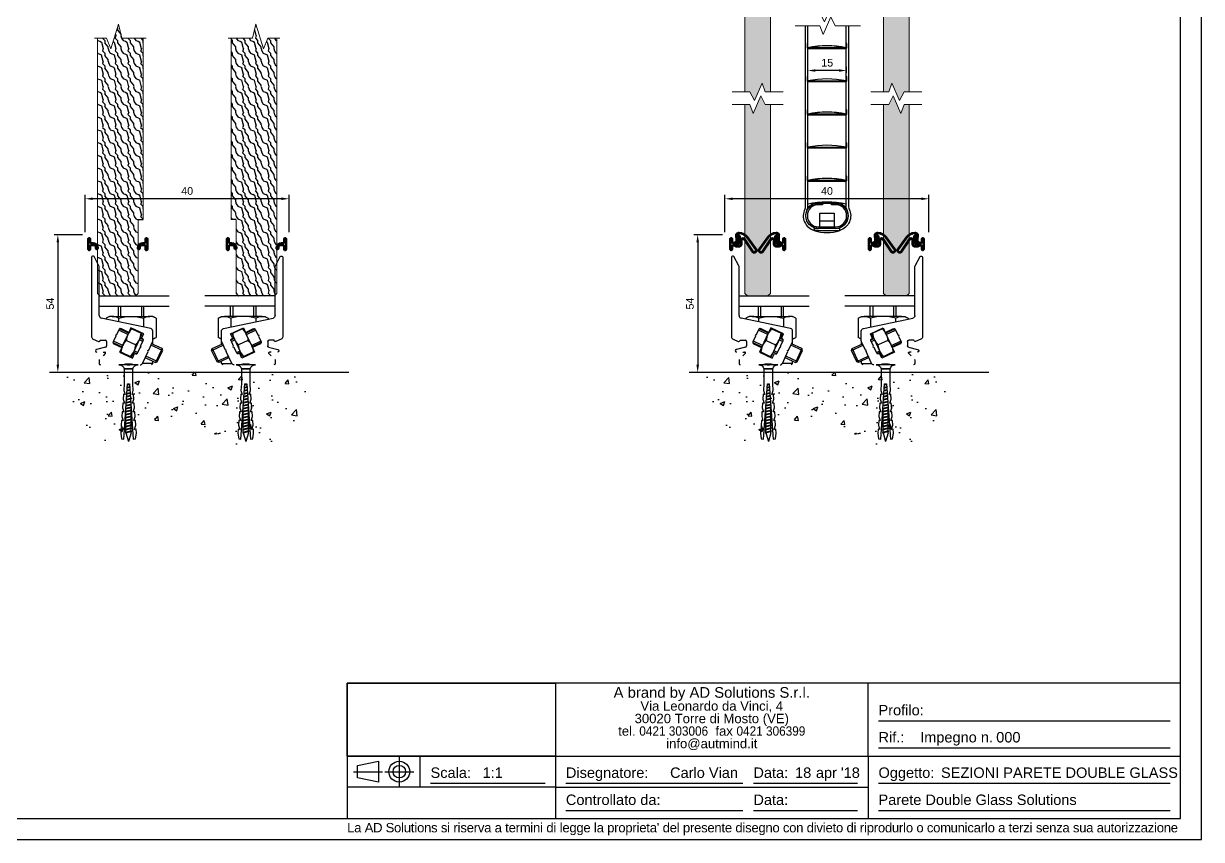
# Model space of a CAD drawing. Header units: millimetres. Extents: x 2270 to 3115, y 1295 to 1889.
# Drawn here: x 2652.9 to 3114.9, y 1295.4 to 1615.2 of the extents above; entities that cross this region are included whole.
import ezdxf

# ---------------------------------------------------------------- set-up
doc = ezdxf.new("R2010")
doc.units = ezdxf.units.MM
for name, color, linetype in [('48800_-_L2315', 7, 'Continuous'), ('48800_-_L3000', 7, 'Continuous'), ('ACCIAIO', 1, 'Continuous'), ('ALLUMINIO', 7, 'Continuous'), ('Blocchi', 7, 'Continuous'), ('FERMAVETRO', 7, 'Continuous'), ('LAMIERA', 3, 'Continuous'), ('PARTENZA_VERTICA', 7, 'Continuous'), ('PLASTICA', 1, 'Continuous'), ('quote', 3, 'Continuous'), ('TESTIQUOTE', 134, 'Continuous'), ('VETRO', 4, 'Continuous')]:
    doc.layers.add(name, color=color, linetype=linetype)
doc.layers.add('GLASS & JOINTS', color=250, linetype='Continuous', lineweight=13)
doc.layers.add('NOTES', color=7, linetype='Continuous', lineweight=15)
doc.layers.add('GLASS HATCH', color=7, linetype='Continuous', true_color=0xb8ffed, transparency=0.5)
doc.styles.get("Standard").update_dxf_attribs({"font": 'arial.ttf'})
doc.dimstyles.new('ISO-25$0', dxfattribs={"dimtxt": 3, "dimasz": 3, "dimexe": 1.5, "dimexo": 1.5, "dimgap": 1.5, "dimtad": 1, "dimtxsty": 'Standard', "dimcen": 2.5, "dimadec": 0, "dimazin": 0, "dimtfac": 1, "dimtmove": 0, "dimatfit": 3, "dimfxl": 1, "dimarcsym": 0})
picture_1 = doc.add_image_def('image1.jpg', size_in_pixel=(2362, 827))
pattern_1 = [(333.4349, (242.8803, 1093.223), (-4.9999958, 5.0000065), [0.67082, -10.50952]), (284.5742, (243.48028, 1092.92305), (-34.9999644584, 135.0000110433), [2.58312, -255.72871]), (252.4744, (244.13028, 1095.42305), (-25.000041342, -79.999984564), [0.996245, -98.62805]), (315, (243.8303, 1094.473), (5.0000015, -2e-15), [1.27279, -5.798275]), (270, (244.7303, 1093.573), (5, -5), [0.95, -4.05]), (309.0939, (244.73028, 1092.62305), (45.000040157, -54.99996955), [2.061555, -101.01609]), (270, (246.0303, 1091.023), (5, -5), [0.6, -4.4]), (287.5256, (246.03028, 1095.42305), (-25.000041342, 79.999984564), [0.996245, -98.62805]), (303.6901, (246.3303, 1094.473), (-5.0000067, 9.9999978), [1.081665, -16.94609]), (339.7751, (246.93028, 1093.57305), (54.999986322, -20.000041678), [1.012425, -100.22986])]

# ---------------------------------------------------------------- blocks, each defined once
blk = doc.blocks.new('A$C76304F1F')
at = {"color": 3, "linetype": 'Continuous'}
for p, q in [((-2.747, 2.7), (0, 2.7)), ((-2.747, 2.3), (0, 2.3)), ((-2.35, 1.9), (-2.481, 1.824)), ((-2.236, 1.9), (-2.35, 1.9)), ((-2.236, 1.9), (-1.5, 1.9)), ((-2, 2.3), (-2, 1.9)), ((-1.908, 2.3), (-1.908, 1.9)), ((-1.5, 1.9), (-0.764, 1.9)), ((-1.092, 2.3), (-1.092, 1.9)), ((-1, 1.9), (-1, 2.3)), ((-0.65, 1.9), (-0.764, 1.9)), ((-0.519, 1.824), (-0.65, 1.9)), ((-2.481, 1.824), (-2.481, 1.796)), ((-1.991, 1.824), (-1.991, 1.691)), ((-1.009, 1.824), (-1.009, 1.483)), ((-0.519, 1.824), (-0.519, 1.076)), ((-0.647, 1.002), (-0.519, 1.076)), ((-0.65, 0.805), (-0.65, 0.92)), ((-0.65, 0.05), (-1.054, 0.05)), ((-0.7, 0), (-0.65, 0.05)), ((-0.65, 0.05), (-0.65, 0.143))]:
    blk.add_line(p, q, dxfattribs=at)
for centre, radius, start, end in [((-2.219, 1.41), 0.49, 92.0046, 122.3796), ((-2.25, 1.42), 0.48, 57.28, 88.3358), ((-0.747, 1.41), 0.49, 92.0046, 122.3796), ((-0.778, 1.42), 0.48, 57.28, 88.3358), ((-0.781, 1.49), 0.49, 285.866, 302.3796)]:
    blk.add_arc(centre, radius, start, end, dxfattribs=at)
for points in [[(-1.991, 1.824), (-1.911, 1.847), (-1.831, 1.866), (-1.667, 1.893), (-1.583, 1.9), (-1.5, 1.9)], [(-1.5, 1.9), (-1.417, 1.9), (-1.335, 1.893), (-1.171, 1.866), (-1.089, 1.847), (-1.009, 1.824)]]:
    blk.add_open_spline(points, degree=3, knots=[0, 0, 0, 0, 0.5, 0.5, 1, 1, 1, 1], dxfattribs=at)
blk = doc.blocks.new('A$C2B203F06')
at = {"color": 3, "linetype": 'Continuous'}
for p, q in [((-0.247, 4.217), (-0.247, 1.096)), ((0.041, 3.882), (-0.153, 4.241)), ((0.053, 1.933), (0.053, 3.835)), ((2.074, 1.422), (0.132, 1.835)), ((0.828, 1.393), (0.725, 1.171)), ((1.201, 1.247), (0.845, 1.413)), ((1.212, 1.27), (0.895, 1.418)), ((1.296, 1.451), (1.212, 1.27)), ((1.326, 1.409), (1.286, 1.428)), ((1.795, 1.219), (1.296, 1.451)), ((1.326, 1.409), (1.699, 1.236)), ((-0.184, 1.003), (0.023, 0.92)), ((0.091, 0.967), (0.291, 0.967)), ((0.699, 1.117), (0.596, 0.895)), ((0.974, 0.759), (0.617, 0.925)), ((0.725, 1.171), (0.685, 1.157)), ((0.685, 1.157), (0.699, 1.117)), ((1.175, 1.192), (0.819, 1.358)), ((0.969, 0.749), (1.18, 1.202)), ((1.115, 0.956), (1.487, 0.783)), ((1.18, 1.202), (1.212, 1.27)), ((1.422, 0.537), (1.633, 0.99)), ((1.758, 0.92), (1.629, 0.98)), ((1.633, 0.99), (1.739, 1.217)), ((1.784, 0.975), (1.655, 1.036)), ((1.676, 0.728), (1.78, 0.95)), ((1.739, 1.217), (1.699, 1.236)), ((1.71, 1.037), (1.795, 1.219)), ((1.756, 1.016), (1.71, 1.037)), ((1.775, 1), (1.731, 1)), ((1.791, 1.221), (1.791, 1.21)), ((2.153, 0.944), (2.153, 1.325)), ((0.303, 0.692), (-0.055, 0.607)), ((0.2, 0.5), (0.265, 0.5)), ((0.341, 0.917), (0.341, 0.741)), ((0.591, 0.87), (0.948, 0.703)), ((0.62, 0.829), (0.937, 0.681)), ((0.937, 0.681), (0.853, 0.499)), ((0.853, 0.499), (1.351, 0.267)), ((0.863, 0.522), (0.904, 0.503)), ((0.904, 0.503), (1.276, 0.33)), ((0.937, 0.681), (0.969, 0.749)), ((1.316, 0.311), (1.422, 0.537)), ((1.401, 0.492), (1.531, 0.431)), ((1.557, 0.487), (1.427, 0.548)), ((1.547, 0.451), (1.651, 0.673)), ((1.651, 0.673), (1.691, 0.688)), ((1.691, 0.688), (1.676, 0.728)), ((1.75, 0.058), (1.968, 0.525)), ((1.954, 0.565), (1.994, 0.58)), ((1.968, 0.525), (1.954, 0.565)), ((1.994, 0.58), (2.144, 0.902)), ((2.535, 0.558), (2.082, 0.769)), ((2.516, 0.634), (2.108, 0.824)), ((2.516, 0.634), (2.262, 0.091)), ((2.328, 0.115), (2.54, 0.568)), ((2.54, 0.568), (2.516, 0.634)), ((0.05, 0.179), (0.05, 0.05)), ((0.29, 0.44), (0.2, 0.35)), ((1.15, 0), (1.25, 0)), ((1.276, 0.33), (1.316, 0.311)), ((1.351, 0.267), (1.436, 0.448)), ((1.436, 0.448), (1.481, 0.427)), ((1.854, 0.281), (2.262, 0.091)), ((2.333, 0.125), (1.88, 0.336)), ((2.262, 0.091), (2.328, 0.115))]:
    blk.add_line(p, q, dxfattribs=at)
for centre, radius, start, end in [((-0.197, 4.217), 0.05, 28.3855, 180), ((0.153, 1.933), 0.1, 180, 258), ((0.874, 1.372), 0.05, 65, 155), ((1.876, 0.868), 0.771, 135.3966, 154.3472), ((2.053, 1.325), 0.1, 0, 78), ((-0.147, 1.096), 0.1, 180, 248.1986), ((0.041, 0.967), 0.05, 248.1986, 0), ((0.291, 0.917), 0.05, 0, 90), ((1.674, 0.408), 0.783, 135.5403, 154.2035), ((1.898, 0.88), 0.787, 155.8445, 174.4117), ((0.938, 1.324), 0.771, 315.3966, 334.3472), ((0.915, 1.313), 0.787, 335.8445, 354.4117), ((1.735, 0.971), 0.05, 335, 65), ((2.053, 0.944), 0.1, 335, 0), ((-0.043, 0.554), 0.0544, 103.3348, 270), ((0.265, 0.465), 0.0354, 315, 90), ((0.291, 0.741), 0.05, 283.3348, 0), ((0.641, 0.874), 0.05, 155, 245), ((1.683, 0.428), 0.783, 155.7893, 174.4669), ((0.718, 0.878), 0.783, 315.5331, 334.2107), ((0.708, 0.858), 0.783, 335.7965, 354.4597), ((0.1, 0.179), 0.05, 135, 180), ((0.1, 0.05), 0.05, 180, 270), ((1.502, 0.472), 0.05, 245, 335), ((1.66, 0.1), 0.1, 270, 335)]:
    blk.add_arc(centre, radius, start, end, dxfattribs=at)
blk.add_open_spline([(1.72, 1.057), (1.699, 1.051), (1.679, 1.046), (1.658, 1.042)], degree=3, dxfattribs=at)
at = {"layer": 'FERMAVETRO', "color": 3, "linetype": 'Continuous'}
blk.add_arc((-0.047, 3.835), 0.1, 0, 28.3855, dxfattribs=at)
blk = doc.blocks.new('48800')
at = {"layer": '48800_-_L3000', "linetype": 'Continuous', "lineweight": 5}
h = blk.add_hatch(dxfattribs=at)
h.set_pattern_fill('LINE', color=3, scale=2, angle=45, style=0)
h.set_pattern_definition([(45, (-6239.775, -3270.2284), (-4.490128, 4.490128), [])])
edge = h.paths.add_edge_path()
edge.add_arc((9.4, 2.41), 0.897, 334.1295, 494.3643)
edge.add_line((8.77, 3.05), (5.44, -1.86))
edge.add_arc((4.92, -1.52), 0.632, 270, 326.6991, ccw=False)
edge.add_arc((5, -1.51), 0.64, 180.3129, 262.8679, ccw=False)
edge.add_line((4.36, -1.52), (4.39, -0.03))
edge.add_arc((3.39, -0.03), 1, 0, 90)
edge.add_line((3.39, 0.97), (2.4, 0.97))
edge.add_arc((2.4, 0.71), 0.253, 90, 120)
edge.add_line((2.27, 0.93), (1.59, 0.54))
edge.add_arc((1.47, 0.76), 0.253, 270, 300, ccw=False)
edge.add_line((1.47, 0.51), (1.01, 0.51))
edge.add_line((1.01, 0.51), (1.01, 0.41))
edge.add_line((1.01, 0.41), (1.47, 0.41))
edge.add_arc((1.47, 0.76), 0.353, 270, 300)
edge.add_line((1.64, 0.45), (2.32, 0.85))
edge.add_arc((2.4, 0.71), 0.153, 90, 120, ccw=False)
edge.add_line((2.4, 0.87), (3.39, 0.87))
edge.add_arc((3.39, -0.03), 0.9, 0.0699, 90, ccw=False)
edge.add_line((4.29, -0.03), (4.26, -1.51))
edge.add_arc((5, -1.51), 0.74, 180.2005, 263.35)
edge.add_arc((4.92, -1.52), 0.732, 269.5118, 326.6433)
edge.add_line((5.53, -1.92), (8.85, 2.99))
edge.add_arc((9.4, 2.41), 0.797, -25.2784, 133.6585, ccw=False)
edge.add_line((10.12, 2.07), (6.71, -2.69))
edge.add_arc((3.54, -0.42), 3.9, 270, 324.4343, ccw=False)
edge.add_line((3.54, -4.32), (3.25, -4.32))
edge.add_arc((3.27, -3.48), 0.839, 196.694, 268.7318, ccw=False)
edge.add_line((2.47, -3.72), (2.5, -1.15))
edge.add_arc((2.15, -1.15), 0.353, 359.8862, 420)
edge.add_line((2.32, -0.85), (1.64, -0.45))
edge.add_arc((1.47, -0.76), 0.353, 60, 90)
edge.add_line((1.47, -0.41), (1.01, -0.41))
edge.add_line((1.01, -0.41), (1.01, -0.51))
edge.add_line((1.01, -0.51), (1.47, -0.51))
edge.add_arc((1.47, -0.76), 0.253, 60, 90, ccw=False)
edge.add_line((1.59, -0.54), (2.27, -0.93))
edge.add_arc((2.15, -1.15), 0.253, 0, 60, ccw=False)
edge.add_line((2.4, -1.15), (2.37, -3.74))
edge.add_arc((3.27, -3.48), 0.939, 195.7327, 268.8012)
edge.add_line((3.25, -4.42), (3.54, -4.42))
edge.add_arc((3.54, -0.42), 4, 270, 324.4343)
edge.add_line((6.8, -2.75), (10.2, 2.02))
at = {"layer": '48800_-_L2315', "color": 3, "linetype": 'Continuous', "lineweight": 50}
for p, q in [((2.37, 0.86), (2.37, 0.81)), ((2.37, 0.38), (2.37, 0.33)), ((3.25, 0.87), (3.25, 0.82)), ((2.37, -0.45), (2.37, -0.5)), ((2.37, -0.81), (2.37, -0.88)), ((3.25, -0.09), (3.25, -0.17)), ((3.25, -3.38), (3.25, -3.43)), ((3.25, -4.27), (3.25, -4.32))]:
    blk.add_line(p, q, dxfattribs=at)
at = {"layer": '48800_-_L3000', "color": 3, "linetype": 'Continuous', "lineweight": 50}
for p, q in [((0, 2.02), (0, -2.02)), ((0.76, 0.63), (0.76, 2.02)), ((1.47, 0.51), (1.01, 0.51)), ((1.01, 0.51), (1.01, 0.41)), ((1.01, 0.41), (1.47, 0.41)), ((1.96, 0.38), (1.01, 0.38)), ((2.27, 0.93), (1.59, 0.54)), ((1.64, 0.45), (2.32, 0.85)), ((2.35, 0.8), (1.7, 0.43)), ((1.7, 0.43), (1.96, 0.43)), ((3.39, 0.97), (2.4, 0.97)), ((2.4, 0.87), (3.39, 0.87)), ((3.39, 0.82), (2.4, 0.82)), ((8.77, 3.05), (5.44, -1.86)), ((5.53, -1.92), (8.85, 2.99)), ((8.88, 2.95), (5.57, -1.95)), ((6.67, -2.66), (10.07, 2.09)), ((10.12, 2.07), (6.71, -2.69)), ((6.8, -2.75), (10.2, 2.02)), ((0.76, -2.02), (0.76, -0.63)), ((1.01, -0.38), (2, -0.38)), ((1.47, -0.41), (1.01, -0.41)), ((1.01, -0.41), (1.01, -0.51)), ((1.01, -0.51), (1.47, -0.51)), ((1.59, -0.54), (2.27, -0.93)), ((2.32, -0.85), (1.64, -0.45)), ((2, -0.43), (1.7, -0.43)), ((1.7, -0.43), (2.35, -0.8)), ((2.4, -1.15), (2.37, -3.74)), ((2.47, -3.72), (2.5, -1.15)), ((2.55, -1.15), (2.52, -3.72)), ((2.95, -3.02), (2.95, -1.38)), ((3, -1.38), (3, -3.02)), ((3.25, -4.27), (3.54, -4.27)), ((3.54, -4.32), (3.25, -4.32)), ((3.25, -4.42), (3.54, -4.42)), ((3.76, -3.02), (3.76, -1.42)), ((3.81, -1.42), (3.81, -3.02)), ((4.21, -1.51), (4.24, -0.03)), ((4.29, -0.03), (4.26, -1.51)), ((4.36, -1.52), (4.39, -0.03))]:
    blk.add_line(p, q, dxfattribs=at)
for centre, radius, start, end in [((0.38, 2.02), 0.379, 0, 180), ((1.01, 0.63), 0.253, 180, 270), ((1.47, 0.76), 0.253, 270, 300), ((1.47, 0.76), 0.353, 270, 300), ((1.96, -1.42), 1.85, 0, 90), ((1.96, -1.42), 1.8, 0, 90), ((2.4, 0.71), 0.253, 90, 120), ((2.4, 0.71), 0.153, 90, 120), ((2.4, 0.71), 0.103, 90, 120), ((3.39, -0.03), 1, 0, 90), ((3.39, -0.03), 0.9, 0.0699, 90), ((3.39, -0.03), 0.85, 0.1094, 90), ((9.4, 2.41), 0.897, 334.1295, 134.3643), ((9.4, 2.41), 0.797, 334.7216, 133.6585), ((9.4, 2.41), 0.747, 335.0614, 133.2533), ((0.38, -2.02), 0.379, 180, 0), ((1.01, -0.63), 0.253, 90, 180), ((1.47, -0.76), 0.353, 60, 90), ((1.47, -0.76), 0.253, 60, 90), ((2, -1.38), 1, 0, 90), ((2, -1.38), 0.95, 0, 90), ((2.15, -1.15), 0.253, 0, 60), ((2.15, -1.15), 0.353, 359.8862, 60), ((2.15, -1.15), 0.403, 359.846, 60), ((3.27, -3.48), 0.939, 195.7327, 268.8012), ((3.27, -3.48), 0.839, 196.694, 268.7318), ((3.27, -3.48), 0.789, 197.2424, 268.6922), ((3.38, -3.02), 0.429, 180, 0), ((3.38, -3.02), 0.379, 180, 0), ((3.54, -0.42), 3.85, 270, 324.4343), ((3.54, -0.42), 3.9, 270, 324.4343), ((3.54, -0.42), 4, 270, 324.4343), ((5, -1.51), 0.79, 180.1525, 263.5452), ((5, -1.51), 0.74, 180.2005, 263.35), ((5, -1.51), 0.64, 180.3129, 262.8679), ((4.92, -1.52), 0.732, 269.5118, 326.6433), ((4.92, -1.52), 0.782, 269.3145, 326.6195), ((4.92, -1.52), 0.632, 270, 326.6991)]:
    blk.add_arc(centre, radius, start, end, dxfattribs=at)
at = {"layer": 'PARTENZA_VERTICA', "color": 3, "linetype": 'Continuous', "lineweight": 50}
for p, q in [((2.2, 0.72), (2.2, 0.77)), ((2.2, 0.36), (2.2, 0.41)), ((2.2, -0.45), (2.2, -0.4)), ((2.2, -0.77), (2.2, -0.72))]:
    blk.add_line(p, q, dxfattribs=at)
blk = doc.blocks.new('tassello')
at = {"color": 3}
blk.add_lwpolyline([(3, 0), (-3, 0, -0.340122), (-1.38, -1.25), (1.38, -1.25, -0.340122)], format="xyb", close=True, dxfattribs=at)
blk.add_lwpolyline([(1.87, 0, 0.133333), (-1.88, 0)], format="xyb", dxfattribs=at)
blk.add_lwpolyline([(1.38, -1.25), (-1.38, -1.25), (-1.38, -6), (-1.51, -8), (-1.1, -9.28), (-1.6, -9.24), (-1.71, -10.74), (-1.29, -12.02), (-1.79, -11.99), (-1.9, -13.48), (-1.49, -14.76), (-1.99, -14.73), (-2.09, -16.23), (-1.68, -17.51), (-2.18, -17.47), (-2.28, -18.97), (-1.87, -20.25), (-2.37, -20.22), (-2.46, -21.46), (-2.2, -23.23), (-1.51, -23.28), (-0.3, -6), (0.3, -6), (1.51, -23.28), (2.2, -23.23), (2.46, -21.46), (2.37, -20.22), (1.87, -20.25), (2.28, -18.97), (2.18, -17.47), (1.68, -17.51), (2.09, -16.23), (1.99, -14.73), (1.49, -14.76), (1.9, -13.48), (1.79, -11.99), (1.29, -12.02), (1.71, -10.74), (1.6, -9.24), (1.1, -9.28), (1.51, -8), (1.38, -6)], close=True, dxfattribs=at)
at = {"color": 8}
for points in [[(0.38, -7.14), (-0.39, -7.32)], [(0.36, -6.93), (-0.38, -7.11)], [(0.31, -6.22), (-0.32, -6.38)], [(0.3, -6.02), (-0.31, -6.17)], [(0.63, -10.79), (-0.65, -11.1)], [(0.62, -10.59), (-0.64, -10.89)], [(0.57, -9.87), (-0.59, -10.16)], [(0.55, -9.67), (-0.57, -9.95)], [(0.5, -8.96), (-0.52, -9.21)], [(0.49, -8.76), (-0.51, -9)], [(0.44, -8.05), (-0.46, -8.27)], [(0.43, -7.85), (-0.44, -8.06)], [(0.89, -14.44), (-0.92, -14.88)], [(0.87, -14.24), (-0.9, -14.67)], [(0.82, -13.53), (-0.85, -13.94)], [(0.81, -13.32), (-0.84, -13.73)], [(-0.82, -13.72), (-0.82, -13.55)], [(-0.82, -14.65), (-0.82, -13.93)], [(0.76, -12.61), (-0.79, -12.99)], [(0.75, -12.41), (-0.77, -12.78)], [(0.7, -11.7), (-0.72, -12.05)], [(0.68, -11.5), (-0.71, -11.84)], [(0.83, -14.25), (0.83, -13.55)], [(0.83, -15.18), (0.83, -14.45)], [(0.92, -15.36), (-0.93, -15.81)], [(0.92, -16.29), (-0.93, -16.74)], [(0.92, -17.22), (-0.93, -17.67)], [(0.92, -18.14), (-0.93, -18.6)], [(0.92, -15.15), (-0.93, -15.61)], [(0.92, -16.08), (-0.93, -16.53)], [(0.92, -17.01), (-0.93, -17.46)], [(0.92, -17.94), (-0.93, -18.39)], [(-0.82, -15.58), (-0.82, -14.86)], [(-0.82, -16.51), (-0.82, -15.79)], [(-0.82, -17.44), (-0.82, -16.72)], [(-0.82, -18.37), (-0.82, -17.64)], [(0.83, -16.11), (0.83, -15.38)], [(0.83, -17.03), (0.83, -16.31)], [(0.83, -17.96), (0.83, -17.24)], [(0.83, -18.89), (0.83, -18.17)], [(0.92, -19.07), (-0.93, -19.53)], [(0.92, -20), (-0.93, -20.45)], [(0.92, -20.93), (-0.93, -21.38)], [(0.92, -18.87), (-0.93, -19.32)], [(0.92, -19.8), (-0.93, -20.25)], [(0.92, -20.72), (-0.93, -21.18)], [(-0.82, -19.3), (-0.82, -18.57)], [(-0.82, -20.22), (-0.82, -19.5)], [(-0.82, -21.15), (-0.82, -20.43)], [(-0.8, -21.35), (0, -24.04)], [(0.83, -21.29), (0, -24.04)], [(0.83, -19.82), (0.83, -19.1)], [(0.83, -20.75), (0.83, -20.03)], [(0.83, -21.29), (0.83, -20.95)]]:
    blk.add_lwpolyline(points, dxfattribs=at)
for points in [[(-0.93, -15.61, 0.243659), (-0.93, -15.81)], [(-0.93, -16.53, 0.243659), (-0.93, -16.74)], [(-0.93, -17.46, 0.243659), (-0.93, -17.67)], [(-0.93, -18.39, 0.243659), (-0.93, -18.6)], [(0.92, -15.36, 0.243659), (0.92, -15.15)], [(0.92, -16.29, 0.243659), (0.92, -16.08)], [(0.92, -17.22, 0.243659), (0.92, -17.01)], [(0.92, -18.14, 0.243659), (0.92, -17.94)], [(-0.93, -19.32, 0.243659), (-0.93, -19.53)], [(-0.93, -20.25, 0.243659), (-0.93, -20.45)], [(-0.93, -21.18, 0.243659), (-0.93, -21.38)], [(0.92, -19.07, 0.243659), (0.92, -18.87)], [(0.92, -20, 0.243659), (0.92, -19.8)], [(0.92, -20.93, 0.243659), (0.92, -20.72)]]:
    blk.add_lwpolyline(points, format="xyb", dxfattribs=at)
blk = doc.blocks.new('TAPPO-TERILENE-FUNE-FIANCO')
at = {"layer": 'PLASTICA'}
for p, q in [((-2.8, 3), (2.8, 3)), ((5, -0.8), (5, 0))]:
    blk.add_line(p, q, dxfattribs=at)
blk.add_lwpolyline([(-2.8, 0), (-2.8, 6), (2.8, 6), (2.8, 0)], dxfattribs=at)
blk.add_lwpolyline([(-5, -0.8), (5, -0.8), (5, 0), (-5, 0), (-5, -0.8, 0.171573), (5, -0.8)], format="xyb", dxfattribs=at)
blk = doc.blocks.new('cassonetto veneziana')
at = {"layer": 'ALLUMINIO'}
for p, q in [((-12.5, -11), (-12.5, 11)), ((-11.5, -11), (-11.5, 11)), ((-10.5, 10), (-10.5, 11)), ((-9.5, 10), (-10.5, 10)), ((-9.5, 11), (-9.5, 10)), ((9.5, 11), (9.5, 10)), ((9.5, 10), (10.5, 10)), ((10.5, 10), (10.5, 11)), ((11.5, 11), (11.5, -11)), ((12.5, -11), (12.5, 11)), ((11, -11.5), (-11, -11.5)), ((11, -12.5), (-11, -12.5))]:
    blk.add_line(p, q, dxfattribs=at)
for centre, radius, start, end in [((-11, 11), 1.5, 0, 180), ((-11, 11), 0.5, 0, 180), ((11, 11), 1.5, 0, 180), ((11, 11), 0.5, 0, 180), ((-11, -11), 1.5, 180, 270), ((-11, -11), 0.5, 180, 270), ((11, -11), 1.5, 270, 0), ((11, -11), 0.5, 270, 0)]:
    blk.add_arc(centre, radius, start, end, dxfattribs=at)
blk = doc.blocks.new('veneziana 15mm')
at = {"layer": 'ACCIAIO'}
for points in [[(7.5, -33.52), (7.46, -33.69, 0.108756), (-7.46, -33.69), (-7.5, -33.52, -0.108756)], [(7.5, -46.52), (7.46, -46.69, 0.108756), (-7.46, -46.69), (-7.5, -46.52, -0.108756)], [(7.5, -59.52), (7.46, -59.69, 0.108756), (-7.46, -59.69), (-7.5, -59.52, -0.108756)], [(7.5, -72.52), (7.46, -72.69, 0.108756), (-7.46, -72.69), (-7.5, -72.52, -0.108756)], [(7.5, -91.61), (7.46, -91.78, 0.108756), (-7.46, -91.78), (-7.5, -91.61, -0.108756)], [(7.5, -104.61), (7.46, -104.78, 0.108756), (-7.46, -104.78), (-7.5, -104.61, -0.108756)], [(7.5, -117.61), (7.46, -117.78, 0.108756), (-7.46, -117.78), (-7.5, -117.61, -0.108756)], [(7.5, -130.61), (7.46, -130.78, 0.108756), (-7.46, -130.78), (-7.5, -130.61, -0.108756)], [(7.5, -143.61), (7.46, -143.78, 0.108756), (-7.46, -143.78), (-7.5, -143.61, -0.108756)], [(7.5, -152.89), (7.46, -153.06, 0.108756), (-7.46, -153.06), (-7.5, -152.89, -0.108756)], [(3.35, -153.24), (1.8, -153.24), (1.8, -152.64), (3.35, -152.64, -1), (3.35, -162.54), (-3.35, -162.54, -1), (-3.35, -152.64), (-1.8, -152.64), (-1.8, -153.24), (-3.35, -153.24, 1), (-3.35, -161.94), (3.35, -161.94, 1)]]:
    blk.add_lwpolyline(points, format="xyb", close=True, dxfattribs=at)
at = {"layer": 'LAMIERA'}
blk.add_lwpolyline([(-1.25, -6.6), (-1.25, -5.75, -0.143954), (-1.05, -5.07, 0.652588), (-1.35, -4.62, 11.730303), (1.35, -4.62, 0.652588), (1.05, -5.07, -0.143954), (1.25, -5.75), (1.25, -6.6)], format="xyb", dxfattribs=at)
blk.add_lwpolyline([(0.95, -6.9), (-0.95, -6.9, -0.414214), (-1.25, -6.6, 0.414214), (-1.55, -6.3), (-2.99, -6.3, 0.131326), (-3.49, -6.43, 3.741657), (3.49, -6.43, 0.131326), (2.99, -6.3), (1.55, -6.3, 0.414214), (1.25, -6.6, -0.414214)], format="xyb", close=True, dxfattribs=at)
blk.add_lwpolyline([(-1.15, -10.5), (-2.31, -12.5), (-1.15, -14.5), (1.15, -14.5), (2.31, -12.5), (1.15, -10.5)], close=True, dxfattribs=at)
for radius in [5, 4.4]:
    blk.add_circle((0, -12.5), radius, dxfattribs=at)
at = {"layer": 'NOTES', "linetype": 'Continuous'}
for points in [[(13.19, -78.09), (3.22, -78.09), (1.97, -74.66), (-1.03, -81.53), (-2.78, -78.09), (-12.43, -78.09)], [(-12.43, -83.09), (-2.78, -83.09), (-1.53, -86.53), (1.47, -79.66), (3.22, -83.09), (13.19, -83.09)]]:
    blk.add_lwpolyline(points, dxfattribs=at)
at = {"layer": 'VETRO'}
for points in [[(-7.5, -78.09), (-7.5, -33.7), (-6, -21.47), (-6, -20.5, 0.033296), (-6.01, -20.37), (-6.94, -13.43, -0.304308), (-3.49, -6.43, -0.131326), (-2.99, -6.3), (-0.5, -6.3, 1), (-0.5, -5.3), (-2.99, -5.3, 0.131326), (-3.99, -5.57, 0.304308), (-7.93, -13.56), (-7, -20.5), (-7, -21.4), (-8.5, -33.63), (-8.5, -78.09)], [(7.5, -78.09), (7.5, -33.7), (6, -21.47), (6, -20.5, -0.033296), (6.01, -20.37), (6.94, -13.43, 0.304308), (3.49, -6.43, 0.131326), (2.99, -6.3), (0.5, -6.3, -1), (0.5, -5.3), (2.99, -5.3, -0.131326), (3.99, -5.57, -0.304308), (7.93, -13.56), (7, -20.5), (7, -21.4), (8.5, -33.63), (8.5, -78.09)], [(-7.78, -32.19, 0.208836), (-7.81, -32.26), (-7.74, -33.86, 0.403041), (-7.49, -34.1), (7.49, -34.1, 0.403041), (7.74, -33.86), (7.81, -32.26, 0.208836), (7.78, -32.19)], [(-8.5, -83.09), (-8.5, -154.12, -0.113602), (-8.7, -154.99, 0.465377), (-5, -163.31), (-5, -162.54), (-3.35, -162.54, -0.553878), (-7.8, -155.43)], [(-7.54, -154.59, 0.040123), (-7.5, -154.12), (-7.5, -83.09)], [(8.5, -83.09), (8.5, -154.12, 0.113602), (8.7, -154.99, -0.465377), (5, -163.31), (5, -162.54), (3.35, -162.54, 0.553878), (7.8, -155.43)], [(7.54, -154.59, -0.040123), (7.5, -154.12), (7.5, -83.09)]]:
    blk.add_lwpolyline(points, format="xyb", dxfattribs=at)
for points in [[(7.5, -33.9, 0.409393), (7.75, -33.65), (7.78, -32.06, 1), (7.58, -32.06), (7.55, -33.65, -0.409393), (7.5, -33.7), (-7.5, -33.7, -0.409393), (-7.55, -33.65), (-7.58, -32.06, 1), (-7.78, -32.06), (-7.75, -33.65, 0.409393), (-7.5, -33.9)], [(7.5, -46.9, 0.409393), (7.75, -46.65), (7.78, -45.06, 1), (7.58, -45.06), (7.55, -46.65, -0.409393), (7.5, -46.7), (-7.5, -46.7, -0.409393), (-7.55, -46.65), (-7.58, -45.06, 1), (-7.78, -45.06), (-7.75, -46.65, 0.409393), (-7.5, -46.9)], [(7.5, -59.9, 0.409393), (7.75, -59.65), (7.78, -58.06, 1), (7.58, -58.06), (7.55, -59.65, -0.409393), (7.5, -59.7), (-7.5, -59.7, -0.409393), (-7.55, -59.65), (-7.58, -58.06, 1), (-7.78, -58.06), (-7.75, -59.65, 0.409393), (-7.5, -59.9)], [(7.5, -72.9, 0.409393), (7.75, -72.65), (7.78, -71.06, 1), (7.58, -71.06), (7.55, -72.65, -0.409393), (7.5, -72.7), (-7.5, -72.7, -0.409393), (-7.55, -72.65), (-7.58, -71.06, 1), (-7.78, -71.06), (-7.75, -72.65, 0.409393), (-7.5, -72.9)], [(7.5, -91.99, 0.409393), (7.75, -91.75), (7.78, -90.15, 1), (7.58, -90.15), (7.55, -91.74, -0.409393), (7.5, -91.79), (-7.5, -91.79, -0.409393), (-7.55, -91.74), (-7.58, -90.15, 1), (-7.78, -90.15), (-7.75, -91.75, 0.409393), (-7.5, -91.99)], [(7.5, -104.99, 0.409393), (7.75, -104.75), (7.78, -103.15, 1), (7.58, -103.15), (7.55, -104.74, -0.409393), (7.5, -104.79), (-7.5, -104.79, -0.409393), (-7.55, -104.74), (-7.58, -103.15, 1), (-7.78, -103.15), (-7.75, -104.75, 0.409393), (-7.5, -104.99)], [(7.5, -117.99, 0.409393), (7.75, -117.75), (7.78, -116.15, 1), (7.58, -116.15), (7.55, -117.74, -0.409393), (7.5, -117.79), (-7.5, -117.79, -0.409393), (-7.55, -117.74), (-7.58, -116.15, 1), (-7.78, -116.15), (-7.75, -117.75, 0.409393), (-7.5, -117.99)], [(7.5, -130.99, 0.409393), (7.75, -130.75), (7.78, -129.15, 1), (7.58, -129.15), (7.55, -130.74, -0.409393), (7.5, -130.79), (-7.5, -130.79, -0.409393), (-7.55, -130.74), (-7.58, -129.15, 1), (-7.78, -129.15), (-7.75, -130.75, 0.409393), (-7.5, -130.99)], [(7.5, -143.99, 0.409393), (7.75, -143.75), (7.78, -142.15, 1), (7.58, -142.15), (7.55, -143.74, -0.409393), (7.5, -143.79), (-7.5, -143.79, -0.409393), (-7.55, -143.74), (-7.58, -142.15, 1), (-7.78, -142.15), (-7.75, -143.75, 0.409393), (-7.5, -143.99)], [(7.8, -155.43, 1), (7.98, -155.34, 0.287233), (3.35, -152.44), (-3.35, -152.44, 0.287233), (-7.98, -155.34, 1), (-7.8, -155.43, -0.287233), (-3.35, -152.64), (3.35, -152.64, -0.287233)]]:
    blk.add_lwpolyline(points, format="xyb", close=True, dxfattribs=at)
at = {"layer": 'Blocchi', "color": 2}
blk.add_blockref('cassonetto veneziana', (0, -12.5), dxfattribs=at)
at = {"layer": 'TESTIQUOTE'}
blk.add_blockref('TAPPO-TERILENE-FUNE-FIANCO', (0, -162.54), dxfattribs=at)
blk = doc.blocks.new('*U24')
at = {"color": 4, "char_height": 5, "attachment_point": 1}
for s, width, insert in [('Profilo:', 21.1789, (5, -10.48)), ('Rif.:', 14.5881, (5, -23.48)), ('\\pxql;Impegno n.', 36.2116, (25, -23.48)), ('\\pxql;000', 152.2634, (61.5, -23.48))]:
    blk.add_mtext_dynamic_manual_height_columns(s, width=width, gutter_width=12.5, heights=[0], dxfattribs=dict(at, insert=insert))
blk = doc.blocks.new('INDICAZIONE')
at = {"color": 6}
for p, q in [((0, 7), (0, -7)), ((-22, 0), (-8, 0)), ((-7, 0), (7, 0))]:
    blk.add_line(p, q, dxfattribs=at)
blk.add_lwpolyline([(-10, 5), (-10, -5), (-20, -3), (-20, 3), (-10, 5)], dxfattribs=at)
for radius in [5, 3]:
    blk.add_circle((0, 0), radius, dxfattribs=at)
blk = doc.blocks.new('*U26')
at = {"color": 6}
for p, q in [((99.96, 30), (99.96, 15)), ((99.96, 15), (0, 15)), ((99.96, 15), (250, 15)), ((99.96, 15), (99.96, 0)), ((250, 15), (250, 0)), ((104.96, 3.94), (189.96, 3.94)), ((194.96, 3.94), (245, 3.94)), ((255, 3.94), (395, 3.94))]:
    blk.add_line(p, q, dxfattribs=at)
at = {"color": 4, "char_height": 5, "attachment_point": 1}
for s, width, insert in [('Oggetto:', 14.5881, (255, 24.52)), ('Controllato da:', 44.8692, (104.96, 11.52)), ('Data:', 14.5881, (194.96, 11.52))]:
    blk.add_mtext_dynamic_manual_height_columns(s, width=width, gutter_width=12.5, heights=[0], dxfattribs=dict(at, insert=insert))
blk = doc.blocks.new('*U27')
at = {"color": 4, "attachment_point": 1}
for s, width, insert, char_height in [('\\pxsm0.8,qc;{\\H0.9945x;A brand by AD Solutions S.r.l.\\P\\H0.88235x;Via Leonardo da Vinci, 4\\P30020 Torre di Mosto (VE)\\Ptel. \\W0.9;0421 303006\\W1;  fax \\W0.9;0421 306399\\W1;\\Pinfo@autmind.it}', 150.0363, (99.96, -1.94), 5.1282), ('Carlo Vian', 152.2634, (154.96, -40.48), 5)]:
    blk.add_mtext_dynamic_manual_height_columns(s, width=width, gutter_width=12.5, heights=[0], dxfattribs=dict(at, insert=insert, char_height=char_height))
at = {"insert": (0, -67.1), "char_height": 4.5, "attachment_point": 1}
blk.add_mtext_dynamic_manual_height_columns("{\\T0.96;\\C4;La AD Solutions si riserva a termini di legge la proprieta' del presente disegno con divieto di riprodurlo o comunicarlo a terzi senza sua autorizzazione}", width=437.3595, gutter_width=12.5, heights=[0], dxfattribs=at)
at = {"color": 6}
image = blk.add_image(picture_1, insert=(0, -35), size_in_units=(99.96, 35), dxfattribs=at)
image.dxf.flags = 7
blk = doc.blocks.new('*U23')
at = {"color": 4, "insert": (65, -40.48), "char_height": 5, "attachment_point": 1}
blk.add_mtext_dynamic_manual_height_columns('1:1', width=29.9637, gutter_width=12.5, heights=[0], dxfattribs=at)
blk = doc.blocks.new('*U22')
at = {"color": 4, "insert": (214.96, -40.48), "char_height": 5, "attachment_point": 1}
blk.add_mtext_dynamic_manual_height_columns('18', width=12.6891, gutter_width=12.5, heights=[0], dxfattribs=at)
blk = doc.blocks.new('*U25')
at = {"color": 4, "insert": (214.96, -40.48), "char_height": 5, "attachment_point": 1}
blk.add_mtext_dynamic_manual_height_columns('\\pxt2;^Iapr', width=27.1768, gutter_width=12.5, heights=[0], dxfattribs=at)
blk = doc.blocks.new('DATA - ANNO')
at = {"color": 4, "insert": (214.96, -40.48), "char_height": 5, "attachment_point": 1}
blk.add_mtext_dynamic_manual_height_columns("\\pxt4,4.2,4.4;^I^I^I'18", width=152.2634, gutter_width=12.5, heights=[0], dxfattribs=at)
blk = doc.blocks.new('Cartiglio A3')
at = {"color": 6}
for points in [[(0, 726.876), (0, 0), (1034.376, 0), (1034.376, 726.876)], [(10, 716.876), (10, 10), (1024.376, 10), (1024.376, 716.876)]]:
    blk.add_lwpolyline(points, close=True, dxfattribs=at)
blk = doc.blocks.new('*U28')
at = {"color": 4, "insert": (0, 7.59), "char_height": 5, "attachment_point": 1}
blk.add_mtext_dynamic_manual_height_columns('\\pxql;Parete Double Glass Solutions', width=152.2634, gutter_width=12.5, heights=[0], dxfattribs=at)
blk = doc.blocks.new('*D44')
at = {"layer": 'Defpoints', "color": 0, "transparency": 16777216}
for p in [(2928.56, 1532.42), (2917.35, 1478.42), (2918.6, 1478.42)]:
    blk.add_point(p, dxfattribs=at)
at = {"layer": 'quote', "color": 0, "lineweight": -2, "transparency": 16777216}
for p, q in [((2927.06, 1532.42), (2915.85, 1532.42)), ((2917.35, 1529.42), (2917.35, 1481.42)), ((2917.1, 1478.42), (2915.85, 1478.42))]:
    blk.add_line(p, q, dxfattribs=at)
at = {"layer": 'quote', "color": 0, "transparency": 16777216}
for points in [[(2916.85, 1529.42), (2917.85, 1529.42), (2917.35, 1532.42)], [(2916.85, 1481.42), (2917.85, 1481.42), (2917.35, 1478.42)]]:
    blk.add_solid(points, dxfattribs=at)
at = {"layer": 'quote', "color": 0, "transparency": 16777216, "insert": (2914.32, 1505.42), "char_height": 3, "attachment_point": 5, "rotation": 90}
blk.add_mtext('54', dxfattribs=at)
blk = doc.blocks.new('*D45')
at = {"layer": 'Defpoints', "color": 0, "transparency": 16777216}
for p in [(2928.06, 1546.51), (2928.06, 1531.92), (3008.06, 1531.92)]:
    blk.add_point(p, dxfattribs=at)
at = {"layer": 'quote', "color": 0, "lineweight": -2, "transparency": 16777216}
for p, q in [((2928.06, 1533.42), (2928.06, 1548.01)), ((3008.06, 1533.42), (3008.06, 1548.01)), ((3005.06, 1546.51), (2931.06, 1546.51))]:
    blk.add_line(p, q, dxfattribs=at)
at = {"layer": 'quote', "color": 0, "transparency": 16777216}
for points in [[(2931.06, 1547.01), (2931.06, 1546.01), (2928.06, 1546.51)], [(3005.06, 1547.01), (3005.06, 1546.01), (3008.06, 1546.51)]]:
    blk.add_solid(points, dxfattribs=at)
at = {"layer": 'quote', "color": 0, "transparency": 16777216, "insert": (2968.06, 1549.55), "char_height": 3, "attachment_point": 5}
blk.add_mtext('40', dxfattribs=at)
blk = doc.blocks.new('*D48')
at = {"layer": 'Defpoints', "color": 0, "transparency": 16777216}
for p in [(2960.56, 1596.78), (2960.56, 1594.38), (2975.74, 1594.38)]:
    blk.add_point(p, dxfattribs=at)
at = {"layer": 'quote', "color": 0, "lineweight": -2, "transparency": 16777216}
for p, q in [((2960.56, 1595.88), (2960.56, 1598.28)), ((2972.74, 1596.78), (2963.56, 1596.78)), ((2975.74, 1595.88), (2975.74, 1598.28))]:
    blk.add_line(p, q, dxfattribs=at)
at = {"layer": 'quote', "color": 0, "transparency": 16777216}
for points in [[(2963.56, 1597.28), (2963.56, 1596.28), (2960.56, 1596.78)], [(2972.74, 1597.28), (2972.74, 1596.28), (2975.74, 1596.78)]]:
    blk.add_solid(points, dxfattribs=at)
at = {"layer": 'quote', "color": 0, "transparency": 16777216, "insert": (2968.15, 1599.81), "char_height": 3, "attachment_point": 5}
blk.add_mtext('15', dxfattribs=at)
blk = doc.blocks.new('*D51')
at = {"layer": 'Defpoints', "color": 0, "transparency": 16777216}
for p in [(2677.61, 1532.42), (2666.39, 1478.42), (2667.64, 1478.42)]:
    blk.add_point(p, dxfattribs=at)
at = {"layer": 'quote', "color": 0, "lineweight": -2, "transparency": 16777216}
for p, q in [((2676.11, 1532.42), (2664.89, 1532.42)), ((2666.39, 1529.42), (2666.39, 1481.42)), ((2666.14, 1478.42), (2664.89, 1478.42))]:
    blk.add_line(p, q, dxfattribs=at)
at = {"layer": 'quote', "color": 0, "transparency": 16777216}
for points in [[(2665.89, 1529.42), (2666.89, 1529.42), (2666.39, 1532.42)], [(2665.89, 1481.42), (2666.89, 1481.42), (2666.39, 1478.42)]]:
    blk.add_solid(points, dxfattribs=at)
at = {"layer": 'quote', "color": 0, "transparency": 16777216, "insert": (2663.37, 1505.42), "char_height": 3, "attachment_point": 5, "rotation": 90}
blk.add_mtext('54', dxfattribs=at)
blk = doc.blocks.new('*D52')
at = {"layer": 'Defpoints', "color": 0, "transparency": 16777216}
for p in [(2677.11, 1546.51), (2677.11, 1531.92), (2757.11, 1531.92)]:
    blk.add_point(p, dxfattribs=at)
at = {"layer": 'quote', "color": 0, "lineweight": -2, "transparency": 16777216}
for p, q in [((2677.11, 1533.42), (2677.11, 1548.01)), ((2757.11, 1533.42), (2757.11, 1548.01)), ((2754.11, 1546.51), (2680.11, 1546.51))]:
    blk.add_line(p, q, dxfattribs=at)
at = {"layer": 'quote', "color": 0, "transparency": 16777216}
for points in [[(2680.11, 1547.01), (2680.11, 1546.01), (2677.11, 1546.51)], [(2754.11, 1547.01), (2754.11, 1546.01), (2757.11, 1546.51)]]:
    blk.add_solid(points, dxfattribs=at)
at = {"layer": 'quote', "color": 0, "transparency": 16777216, "insert": (2717.11, 1549.55), "char_height": 3, "attachment_point": 5}
blk.add_mtext('40', dxfattribs=at)
blk = doc.blocks.new('GUARNIZIONE PANNELLO CIECO')
at = {"layer": '48800_-_L3000', "color": 3, "linetype": 'Continuous', "lineweight": 50}
for p, q in [((-2.02, 0), (2.02, 0)), ((-0.63, -0.76), (-2.02, -0.76)), ((-0.38, -1.96), (-0.38, -1.01)), ((0.38, -1.01), (0.38, -2)), ((2.02, -0.76), (0.63, -0.76)), ((1.38, -3), (1.59, -3)), ((1.59, -3.76), (1.42, -3.76))]:
    blk.add_line(p, q, dxfattribs=at)
for centre, radius, start, end in [((-2.02, -0.38), 0.379, 90, 270), ((-0.63, -1.01), 0.253, 0, 90), ((1.42, -1.96), 1.8, 180, 270), ((0.63, -1.01), 0.253, 90, 180), ((1.38, -2), 1, 180, 270), ((1.59, -3.38), 0.379, 270, 90), ((2.02, -0.38), 0.379, 270, 90)]:
    blk.add_arc(centre, radius, start, end, dxfattribs=at)

msp = doc.modelspace()

# ---------------------------------------------------------------- hatches: boundary and pattern name
h = msp.add_hatch()
h.set_pattern_fill('LEGNO5', color=44, scale=5, pattern_type=2)
h.set_pattern_definition(pattern_1)
h.paths.add_polyline_path([(2681.911, 1509.416), (2682.911, 1508.416), (2696.911, 1508.416), (2697.911, 1509.416), (2697.911, 1538.416), (2699.911, 1538.416), (2699.911, 1609.465), (2691.451, 1609.465), (2690.201, 1615.007), (2687.201, 1605.236), (2685.451, 1609.465), (2681.911, 1609.465)])
h = msp.add_hatch()
h.set_pattern_fill('LEGNO5', color=44, scale=5, pattern_type=2)
h.set_pattern_definition(pattern_1)
h.paths.add_polyline_path([(2752.311, 1609.465), (2748.771, 1609.465), (2747.021, 1605.236), (2744.021, 1615.007), (2742.771, 1609.465), (2734.311, 1609.465), (2734.311, 1538.416), (2736.311, 1538.416), (2736.311, 1509.416), (2737.311, 1508.416), (2751.311, 1508.416), (2752.311, 1509.416)])
h = msp.add_hatch()
h.set_pattern_fill('AR-CONC', color=256, scale=0.1)
h.set_pattern_definition([(50, (232.401, 285.04), (18.21847, -1.59391), [1.905, -20.955]), (355, (232.401, 285.04), (-3.52434, 19.10568), [1.524, -16.76406]), (100.45144, (233.92, 284.907), (14.69412, 17.51178), [1.619, -17.80902]), (46.1842, (232.401, 290.12), (27.1079, -4.20423), [2.8575, -31.4325]), (96.6356, (234.66, 289.77), (23.74041, 24.7426), [2.4285, -26.71356]), (351.1842, (232.401, 290.12), (23.7404, 24.7426), [2.286, -25.14597]), (21, (234.941, 288.85), (15.16144, -10.22652), [1.905, -20.955]), (326, (234.941, 288.85), (6.1802, 18.4188), [1.524, -16.764]), (71.45144, (236.205, 287.998), (21.34164, 8.19228), [1.619, -17.80899]), (37.5, (232.4014, 285.04), (0.30886, 8.455504), [0, -16.5608, 0, -17.018, 0, -16.8275]), (7.5, (232.401, 285.04), (6.681966, 10.018057), [0, -9.7028, 0, -16.1798, 0, -6.4135]), (327.5, (226.737, 285.04), (13.55906, -0.572874), [0, -6.35, 0, -19.812, 0, -26.289]), (317.5, (224.197, 285.04), (14.81292, 2.54265), [0, -8.255, 0, -13.1572, 0, -18.669])])
edge = h.paths.add_edge_path()
edge.add_spline(control_points=[(2717.111, 1458.329), (2729.555, 1456), (2754.576, 1432.055), (2761.712, 1462.821), (2765.329, 1478.416)], knot_values=[66.530225, 66.530225, 66.530225, 66.530225, 101.7331283, 137.9242459, 137.9242459, 137.9242459, 137.9242459], degree=3, periodic=0)
edge.add_line((2765.329, 1478.416), (2717.111, 1478.416))
edge.add_line((2717.111, 1478.416), (2717.111, 1458.329))
edge = h.paths.add_edge_path()
edge.add_line((2717.111, 1478.416), (2668.892, 1478.416))
edge.add_spline(control_points=[(2668.892, 1478.416), (2673.226, 1463.904), (2681.005, 1437.857), (2703.538, 1459.441), (2715.094, 1458.707), (2717.111, 1458.329)], knot_values=[0, 0, 0, 0, 33.8878528, 60.8233097, 66.530225, 66.530225, 66.530225, 66.530225], degree=3, periodic=0)
edge.add_line((2717.111, 1458.329), (2717.111, 1478.416))
h = msp.add_hatch()
h.set_pattern_fill('AR-CONC', color=256, scale=0.1)
h.set_pattern_definition([(50, (483.354, 285.04), (18.21847, -1.59391), [1.905, -20.955]), (355, (483.354, 285.04), (-3.52434, 19.10568), [1.524, -16.76406]), (100.45144, (484.872, 284.907), (14.69412, 17.51178), [1.619, -17.80902]), (46.1842, (483.354, 290.12), (27.1079, -4.20423), [2.8575, -31.4325]), (96.6356, (485.613, 289.77), (23.74041, 24.7426), [2.4285, -26.71356]), (351.1842, (483.354, 290.12), (23.7404, 24.7426), [2.286, -25.14597]), (21, (485.894, 288.85), (15.16144, -10.22652), [1.905, -20.955]), (326, (485.894, 288.85), (6.1802, 18.4188), [1.524, -16.764]), (71.45144, (487.158, 287.998), (21.34164, 8.19228), [1.619, -17.80899]), (37.5, (483.354, 285.04), (0.30886, 8.455504), [0, -16.5608, 0, -17.018, 0, -16.8275]), (7.5, (483.354, 285.04), (6.681966, 10.018057), [0, -9.7028, 0, -16.1798, 0, -6.4135]), (327.5, (477.69, 285.04), (13.55906, -0.572874), [0, -6.35, 0, -19.812, 0, -26.289]), (317.5, (475.15, 285.04), (14.81292, 2.54265), [0, -8.255, 0, -13.1572, 0, -18.669])])
edge = h.paths.add_edge_path()
edge.add_spline(control_points=[(2968.064, 1458.329), (2980.508, 1456), (3005.529, 1432.055), (3012.665, 1462.821), (3016.282, 1478.416)], knot_values=[66.530225, 66.530225, 66.530225, 66.530225, 101.7331283, 137.9242459, 137.9242459, 137.9242459, 137.9242459], degree=3, periodic=0)
edge.add_line((3016.282, 1478.416), (2968.064, 1478.416))
edge.add_line((2968.064, 1478.416), (2968.064, 1458.329))
edge = h.paths.add_edge_path()
edge.add_line((2968.064, 1478.416), (2919.845, 1478.416))
edge.add_spline(control_points=[(2919.845, 1478.416), (2924.179, 1463.904), (2931.957, 1437.857), (2954.491, 1459.441), (2966.046, 1458.707), (2968.064, 1458.329)], knot_values=[0, 0, 0, 0, 33.8878528, 60.8233097, 66.530225, 66.530225, 66.530225, 66.530225], degree=3, periodic=0)
edge.add_line((2968.064, 1458.329), (2968.064, 1478.416))
at = {"layer": 'GLASS HATCH'}
h = msp.add_hatch(color=256, dxfattribs=at)
h.dxf.hatch_style = 1
h.paths.add_polyline_path([(2935.864, 1588.422), (2937.846, 1588.422), (2939.596, 1584.988), (2942.596, 1591.856), (2943.846, 1588.422), (2945.864, 1588.422), (2945.864, 1720.428), (2944.864, 1721.428), (2936.864, 1721.428), (2935.864, 1720.428)])
h = msp.add_hatch(color=256, dxfattribs=at)
h.dxf.hatch_style = 1
h.paths.add_polyline_path([(3000.264, 1720.428), (2999.264, 1721.428), (2991.264, 1721.428), (2990.264, 1720.428), (2990.264, 1588.422), (2992.282, 1588.422), (2993.532, 1591.856), (2996.532, 1584.988), (2998.282, 1588.422), (3000.264, 1588.422)])
h = msp.add_hatch(color=256, dxfattribs=at)
h.dxf.hatch_style = 1
h.paths.add_polyline_path([(2935.864, 1509.416), (2936.864, 1508.416), (2944.864, 1508.416), (2945.864, 1509.416), (2945.864, 1583.422), (2943.846, 1583.422), (2942.096, 1586.856), (2939.096, 1579.988), (2937.846, 1583.422), (2935.864, 1583.422)])
h.paths.add_polyline_path([(2934.47, 1530.232), (2934.471, 1530.196, -0.3927243), (2935.031, 1530.863, -0.2452657), (2935.549, 1530.593), (2935.761, 1530.28, 0.3975347), (2935.024, 1530.963, 0.4225231)], flags=17)
h.paths.add_polyline_path([(2949.132, 1532.188), (2949.147, 1532.439, 0.3247474), (2948.363, 1533.037), (2948.363, 1532.987, -0.4107119)], flags=17)
h = msp.add_hatch(color=256, dxfattribs=at)
h.dxf.hatch_style = 1
h.paths.add_polyline_path([(3000.264, 1509.416), (2999.264, 1508.416), (2991.264, 1508.416), (2990.264, 1509.416), (2990.264, 1583.422), (2992.282, 1583.422), (2994.032, 1586.856), (2997.032, 1579.988), (2998.282, 1583.422), (3000.264, 1583.422)])
h.paths.add_polyline_path([(3001.657, 1530.232), (3001.657, 1530.196, 0.3927243), (3001.097, 1530.863, 0.2452657), (3000.579, 1530.593), (3000.367, 1530.28, -0.3975347), (3001.103, 1530.963, -0.4225231)], flags=17)
h.paths.add_polyline_path([(2986.996, 1532.188), (2986.981, 1532.439, -0.3247474), (2987.765, 1533.037), (2987.765, 1532.987, 0.4107119)], flags=17)

# ---------------------------------------------------------------- linework, layer by layer
at = {"color": 44}
for p, q in [((2697.911, 1538.416), (2699.911, 1538.416)), ((2736.311, 1538.416), (2734.311, 1538.416))]:
    msp.add_line(p, q, dxfattribs=at)
for p, q in [((2780.533, 1478.416), (2663.102, 1478.416)), ((3031.486, 1478.416), (2914.055, 1478.416))]:
    msp.add_line(p, q)
at = {"color": 6}
for p, q in [((2984.184, 1328.063), (2984.184, 1356.665)), ((2988.27, 1341.906), (3102.677, 1341.906)), ((2988.27, 1331.282), (3102.677, 1331.282)), ((2779.885, 1328.063), (2984.184, 1328.063)), ((2808.487, 1315.805), (2808.487, 1328.063)), ((2984.184, 1328.063), (3106.763, 1328.063)), ((2984.184, 1328.063), (2984.184, 1315.805)), ((2812.573, 1317.39), (2857.489, 1317.39)), ((2865.661, 1317.39), (2935.123, 1317.39)), ((2939.209, 1317.39), (2980.098, 1317.39)), ((2988.27, 1317.39), (3102.677, 1317.39))]:
    msp.add_line(p, q, dxfattribs=at)
msp.add_lwpolyline([(3106.763, 1356.665), (2779.885, 1356.665), (2779.885, 1303.547), (3106.763, 1303.547)], close=True, dxfattribs=at)
at = {"layer": 'GLASS & JOINTS', "color": 44}
for p, q in [((2699.911, 1538.416), (2699.911, 1609.465)), ((2734.311, 1538.416), (2734.311, 1609.465))]:
    msp.add_line(p, q, dxfattribs=at)
at = {"layer": 'GLASS & JOINTS'}
for points in [[(2945.864, 1588.422), (2945.864, 1720.428), (2944.864, 1721.428), (2936.864, 1721.428), (2935.864, 1720.428), (2935.864, 1588.422)], [(2990.264, 1588.422), (2990.264, 1720.428), (2991.264, 1721.428), (2999.264, 1721.428), (3000.264, 1720.428), (3000.264, 1588.422)], [(2950.846, 1588.422), (2943.846, 1588.422), (2942.596, 1591.856), (2939.596, 1584.988), (2937.846, 1588.422), (2930.846, 1588.422)], [(2985.282, 1588.422), (2992.282, 1588.422), (2993.532, 1591.856), (2996.532, 1584.988), (2998.282, 1588.422), (3005.282, 1588.422)], [(2930.846, 1583.422), (2937.846, 1583.422), (2939.096, 1579.988), (2942.096, 1586.856), (2943.846, 1583.422), (2950.846, 1583.422)], [(3005.282, 1583.422), (2998.282, 1583.422), (2997.032, 1579.988), (2994.032, 1586.856), (2992.282, 1583.422), (2985.282, 1583.422)], [(2945.864, 1583.422), (2945.864, 1509.416), (2944.864, 1508.416), (2936.864, 1508.416), (2935.864, 1509.416), (2935.864, 1583.422)], [(2945.864, 1583.422), (2945.864, 1509.416), (2944.864, 1508.416), (2936.864, 1508.416), (2935.864, 1509.416), (2935.864, 1583.422)], [(2990.264, 1583.422), (2990.264, 1509.416), (2991.264, 1508.416), (2999.264, 1508.416), (3000.264, 1509.416), (3000.264, 1583.422)], [(3000.264, 1583.422), (3000.264, 1509.416), (2999.264, 1508.416), (2991.264, 1508.416), (2990.264, 1509.416), (2990.264, 1583.422)]]:
    msp.add_lwpolyline(points, dxfattribs=at)
at = {"layer": 'GLASS & JOINTS', "color": 44}
for points in [[(2681.911, 1609.465), (2681.911, 1509.416), (2682.911, 1508.416), (2696.911, 1508.416), (2697.911, 1509.416), (2697.911, 1538.416)], [(2752.311, 1609.465), (2752.311, 1509.416), (2751.311, 1508.416), (2737.311, 1508.416), (2736.311, 1509.416), (2736.311, 1538.416)]]:
    msp.add_lwpolyline(points, dxfattribs=at)
at = {"layer": 'NOTES', "color": 44, "linetype": 'Continuous'}
for points in [[(2700.999, 1609.465), (2691.451, 1609.465), (2690.201, 1615.007), (2687.201, 1605.236), (2685.451, 1609.465), (2680.823, 1609.465)], [(2733.223, 1609.465), (2742.771, 1609.465), (2744.021, 1615.007), (2747.021, 1605.236), (2748.771, 1609.465), (2753.399, 1609.465)]]:
    msp.add_lwpolyline(points, dxfattribs=at)

# ---------------------------------------------------------------- block references
at = {"xscale": 0.8171957802981612, "yscale": 0.8171957802981612, "zscale": 0.8171957802981612}
for name, p in [('Cartiglio A3', (2269.648, 1295.375)), ('*U27', (2779.885, 1356.665)), ('*U26', (2779.885, 1303.547)), ('INDICAZIONE', (2800.315, 1321.934)), ('*U23', (2779.885, 1356.665)), ('*U22', (2779.885, 1356.665)), ('*U25', (2779.885, 1356.665)), ('DATA - ANNO', (2779.885, 1356.665)), ('*U28', (2988.27, 1306.766))]:
    msp.add_blockref(name, p, dxfattribs=at)
at = {"xscale": -1}
for name, p, rotation in [('GUARNIZIONE PANNELLO CIECO', (2678.311, 1528.716), 90), ('GUARNIZIONE PANNELLO CIECO', (2732.711, 1528.716), 90), ('48800', (2930.114, 1528.716), 180), ('48800', (2984.514, 1528.716), 180)]:
    msp.add_blockref(name, p, dxfattribs=dict(at, rotation=rotation))
for name, p, rotation in [('GUARNIZIONE PANNELLO CIECO', (2701.511, 1528.716), 270), ('GUARNIZIONE PANNELLO CIECO', (2755.911, 1528.716), 270), ('48800', (2951.613, 1528.716), 180), ('48800', (3006.013, 1528.716), 180)]:
    msp.add_blockref(name, p, dxfattribs=dict(rotation=rotation))
at = {"color": 1, "yscale": 10, "zscale": 10}
for name, p, xscale in [('A$C2B203F06', (2682.111, 1481.416), 10), ('A$C2B203F06', (2752.111, 1481.416), -10), ('A$C2B203F06', (2933.064, 1481.416), 10), ('A$C2B203F06', (3003.064, 1481.416), -10), ('A$C76304F1F', (2710.111, 1481.416), 10), ('A$C76304F1F', (2724.111, 1481.416), -10), ('A$C76304F1F', (2961.064, 1481.416), 10), ('A$C76304F1F', (2975.064, 1481.416), -10)]:
    msp.add_blockref(name, p, dxfattribs=dict(at, xscale=xscale))
at = {"color": 6, "xscale": 0.8171957802981612, "yscale": 0.8171957802981612, "zscale": 0.8171957802981612}
msp.add_blockref('*U24', (2984.184, 1356.665), dxfattribs=at)
at = {"layer": 'Blocchi', "color": 2}
msp.add_blockref('veneziana 15mm', (2968.064, 1697.428), dxfattribs=at)
at = {"layer": 'Blocchi', "xscale": 1.25, "yscale": 1.25, "zscale": 1.25}
for p in [(2694.111, 1481.416), (2740.111, 1481.416), (2945.064, 1481.416), (2991.064, 1481.416)]:
    msp.add_blockref('tassello', p, dxfattribs=at)

# ---------------------------------------------------------------- texts
at = {"color": 4, "attachment_point": 1}
for s, width, insert, char_height in [('Scala:', 14.5881, (2812.573, 1323.586), 4.086), ('Disegnatore:', 14.5881, (2865.661, 1323.586), 4.08598), ('Data:', 14.5881, (2939.209, 1323.586), 4.086), ('SEZIONI PARETE DOUBLE GLASS', 152.26344, (3012.786, 1323.586), 4.08598)]:
    msp.add_mtext_dynamic_manual_height_columns(s, width=width, gutter_width=12.5, heights=[0], dxfattribs=dict(at, insert=insert, char_height=char_height))

# ---------------------------------------------------------------- dimensions: what is measured, and where the dimension line sits
at = {"layer": 'quote'}
dim = msp.add_linear_dim(base=(2960.564, 1596.783), p1=(2975.744, 1594.376), p2=(2960.564, 1594.376), text='15', dimstyle='ISO-25$0', dxfattribs=at)
dim.commit()
dim.dimension.update_dxf_attribs({"geometry": '*D48', "text_midpoint": (2968.154, 1599.815)})
for base, p1, p2, picture, middle in [((2677.111, 1546.514), (2757.111, 1531.916), (2677.111, 1531.916), '*D52', (2717.111, 1546.514)), ((2928.064, 1546.514), (3008.064, 1531.916), (2928.064, 1531.916), '*D45', (2968.064, 1546.514))]:
    dim = msp.add_linear_dim(base=base, p1=p1, p2=p2, text='40', dimstyle='ISO-25$0', dxfattribs=at)
    dim.commit()
    dim.dimension.update_dxf_attribs({"geometry": picture, "text_midpoint": middle, "dimtype": 160})
for base, p1, p2, picture, middle in [((2666.393, 1478.416), (2677.611, 1532.416), (2667.643, 1478.416), '*D51', (2663.367, 1505.416)), ((2917.346, 1478.416), (2928.564, 1532.416), (2918.596, 1478.416), '*D44', (2914.32, 1505.416))]:
    dim = msp.add_linear_dim(base=base, p1=p1, p2=p2, angle=270, dimstyle='ISO-25$0', dxfattribs=at)
    dim.commit()
    dim.dimension.update_dxf_attribs({"geometry": picture, "text_midpoint": middle})

doc.saveas('drawing.dxf')
